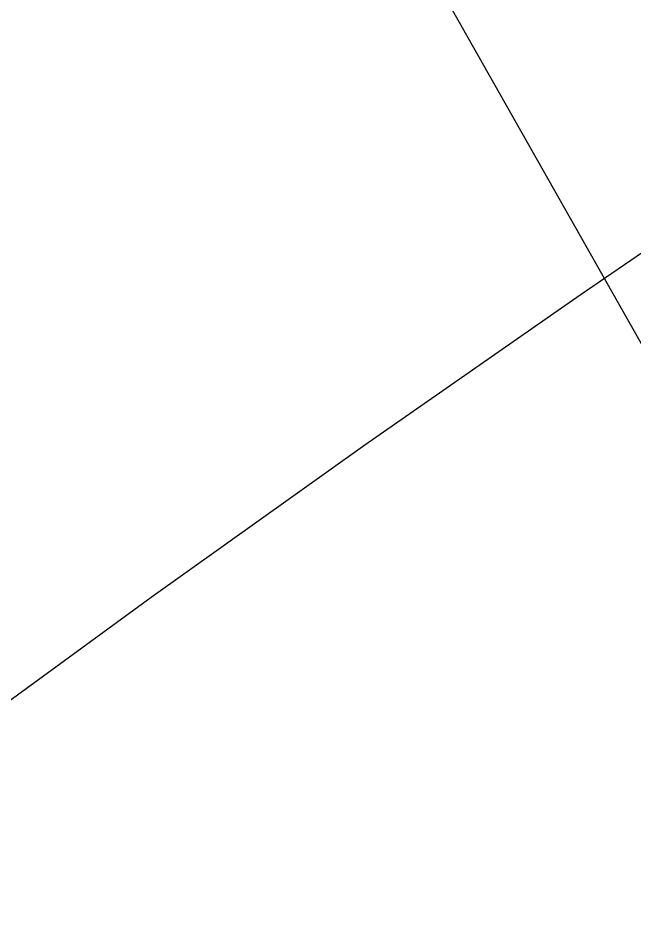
# Model space of a CAD drawing. Extents: x -16 to 1678, y -85 to 1191.
# Drawn here: x 1471.851 to 1474.559, y 315.993 to 319.939 of the extents above; entities that cross this region are included whole.
import ezdxf

# ---------------------------------------------------------------- set-up
doc = ezdxf.new("R2010")
doc.units = 0
doc.header["$MEASUREMENT"] = 0
doc.linetypes.add('DASHED', pattern=[0.75, 0.5, -0.25])
for name, color, linetype in [('C-TURN-HTCH-PATH', 3, 'Continuous'), ('C-TURN-TRAL-BODY', 2, 'Continuous'), ('C-TURN-TRAL-RRTR-PATH', 3, 'DASHED')]:
    doc.layers.add(name, color=color, linetype=linetype)

msp = doc.modelspace()

# ---------------------------------------------------------------- linework, layer by layer
at = {"layer": 'C-TURN-HTCH-PATH', "flags": 128}
msp.add_lwpolyline([(1471.5053, 316.7118), (1472.4373, 317.3911), (1473.3762, 318.0608), (1474.3218, 318.721), (1475.2741, 319.3715), (1476.233, 320.0123), (1477.1983, 320.6433), (1478.17, 321.2644), (1479.1479, 321.8756), (1480.1321, 322.4768), (1481.1223, 323.068), (1482.1184, 323.6491), (1483.1204, 324.2201), (1484.1282, 324.7808), (1485.1416, 325.3312), (1486.1606, 325.8713), (1487.185, 326.401), (1488.2148, 326.9202), (1489.2498, 327.429), (1490.2899, 327.9271), (1491.335, 328.4147), (1492.385, 328.8916), (1493.4398, 329.3578), (1494.4993, 329.8133)], dxfattribs=at)
at = {"layer": 'C-TURN-TRAL-BODY'}
msp.add_lwpolyline([(1490.2188, 331.501), (1493.1735, 326.279), (1475.7666, 316.43), (1472.812, 321.6521)], close=True, dxfattribs=at)
at = {"layer": 'C-TURN-TRAL-RRTR-PATH'}
msp.add_lwpolyline([(1180.1028, 41.0005), (1205.7892, 295.0819, -1.175563), (1297.6707, 270.4624, 1.175563), (1421.3873, 237.3126, -0.690205), (1634.4306, 294.3974, -0.474543), (1542.8427, -47.4134, -1.546572)], format="xyb", dxfattribs=at)

doc.saveas('drawing.dxf')
